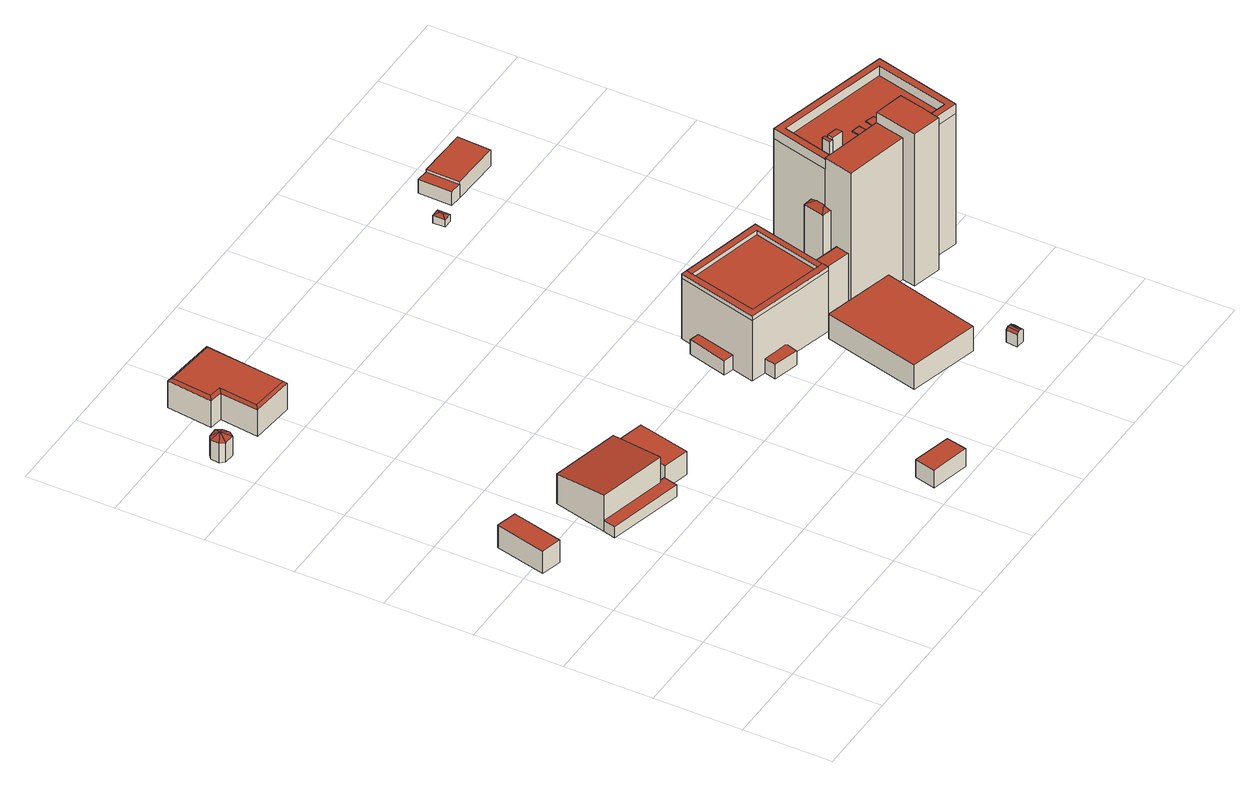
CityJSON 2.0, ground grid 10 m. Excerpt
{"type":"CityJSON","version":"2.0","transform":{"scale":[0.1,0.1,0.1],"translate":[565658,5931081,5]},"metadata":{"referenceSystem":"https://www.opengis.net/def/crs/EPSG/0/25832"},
"CityObjects":{
"building1":{"type":"Building","attributes":{"Grundfläche 2D":"14.527021","Grundhöhe NN":"6.113"},"geometry":[{"type":"Solid","lod":"3","boundaries":[[[[0,1,2,3]],[[4,5,3,2]],[[5,6,0,3]],[[6,7,1,0]],[[7,4,2,1]],[[7,6,5,4]]]],"semantics":{"surfaces":[{"type":"RoofSurface"},{"type":"WallSurface"},{"type":"GroundSurface"}],"values":[[0,1,1,1,1,2]]}}]},
"building2":{"type":"Building","attributes":{"Grundfläche 2D":"3.555095","Grundhöhe NN":"6.289"},"geometry":[{"type":"Solid","lod":"3","boundaries":[[[[8,9,10]],[[8,11,9]],[[8,10,12]],[[8,12,13]],[[8,13,14]],[[8,14,15]],[[8,15,16]],[[8,16,11]],[[17,18,10,9]],[[18,19,12,10]],[[19,20,13,12]],[[20,21,14,13]],[[21,22,15,14]],[[22,23,16,15]],[[23,24,11,16]],[[24,17,9,11]],[[18,17,24,23,22,21,20,19]]]],"semantics":{"surfaces":[{"type":"RoofSurface"},{"type":"WallSurface"},{"type":"GroundSurface"}],"values":[[0,0,0,0,0,0,0,0,1,1,1,1,1,1,1,1,2]]}}]},
"building3":{"type":"Building","attributes":{"Grundfläche 2D":"63.346262","Grundhöhe NN":"6.053"},"geometry":[{"type":"Solid","lod":"3","boundaries":[[[[25,26,27,28,29,30]],[[31,32,33,34,35]],[[30,29,36,37]],[[25,30,37,38]],[[26,25,38,39]],[[27,26,39,40]],[[32,29,28,33]],[[41,35,34,33,28,27,40]],[[31,35,41,42]],[[31,42,36,29,32]],[[42,41,40,39,38,37,36]]]],"semantics":{"surfaces":[{"type":"RoofSurface"},{"type":"WallSurface"},{"type":"GroundSurface"}],"values":[[0,0,1,1,1,1,1,1,1,1,2]]}}]},
"building4":{"type":"Building","attributes":{"Grundfläche 2D":"18.283495","Grundhöhe NN":"6.114"},"geometry":[{"type":"Solid","lod":"3","boundaries":[[[[43,44,45,46]],[[47,48,46,45]],[[48,49,43,46]],[[49,50,44,43]],[[50,47,45,44]],[[50,49,48,47]]]],"semantics":{"surfaces":[{"type":"RoofSurface"},{"type":"WallSurface"},{"type":"GroundSurface"}],"values":[[0,1,1,1,1,2]]}}]},
"building5":{"type":"Building","attributes":{"Grundfläche 2D":"56.011936","Grundhöhe NN":"6.201"},"geometry":[{"type":"Solid","lod":"3","boundaries":[[[[51,52,53,54]],[[52,55,56,53]],[[57,51,54,58]],[[59,57,58,60]],[[61,59,60,62]],[[55,61,62,56]],[[51,57,59,61,55,52]],[[63,64,54,53]],[[64,65,58,54]],[[65,66,60,58]],[[66,67,62,60]],[[67,68,56,62]],[[68,63,53,56]],[[68,67,66,65,64,63]]]],"semantics":{"surfaces":[{"type":"RoofSurface"},{"type":"WallSurface"},{"type":"GroundSurface"}],"values":[[0,0,0,0,0,0,0,1,1,1,1,1,1,2]]}}]},
"building6":{"type":"Building","attributes":{"Grundfläche 2D":"10.889605","Grundhöhe NN":"5.918"},"geometry":[{"type":"Solid","lod":"3","boundaries":[[[[69,70,71,72]],[[73,74,72,71]],[[74,75,69,72]],[[75,76,70,69]],[[76,73,71,70]],[[76,75,74,73]]]],"semantics":{"surfaces":[{"type":"RoofSurface"},{"type":"WallSurface"},{"type":"GroundSurface"}],"values":[[0,1,1,1,1,2]]}}]},
"building7":{"type":"Building","attributes":{"Grundfläche 2D":"117.674611","Grundhöhe NN":"5.836"},"geometry":[{"type":"Solid","lod":"3","boundaries":[[[[77,78,79,80,81,82]],[[83,84,81,80,85,78,77,86,87]],[[88,89,90,91]],[[92,93,94,95]],[[96,97,98,99]],[[100,101,102,103]],[[79,78,89,88]],[[80,79,88,91]],[[104,105,82,81]],[[105,106,77,82]],[[107,108,104,81,84,83]],[[80,91,90,85]],[[90,89,78,85]],[[106,109,86,77]],[[109,110,87,86]],[[110,107,83,87]],[[92,95,111,112]],[[93,92,112,113]],[[94,93,113,114]],[[99,98,115,116]],[[96,99,116,117]],[[97,96,117,118]],[[100,103,119,120]],[[101,100,120,121]],[[102,101,121,122]],[[94,114,123,110,109,124,111,95]],[[97,118,125,107,110,123,115,98]],[[126,127,105,104,108,107,125,128]],[[109,106,105,127,119,103,102,122,129,124]],[[123,114,113,112,111,124,129,122,121,120,119,127,126,128,125,118,117,116,115]]]],"semantics":{"surfaces":[{"type":"RoofSurface"},{"type":"WallSurface"},{"type":"GroundSurface"}],"values":[[0,0,0,0,0,0,1,1,1,1,1,1,1,1,1,1,1,1,1,1,1,1,1,1,1,1,1,1,1,2]]}}]},
"building8":{"type":"Building","attributes":{"Grundfläche 2D":"95.377942","Grundhöhe NN":"5.783"},"geometry":[{"type":"Solid","lod":"3","boundaries":[[[[130,131,132,133]],[[134,135,133,132]],[[135,136,130,133]],[[136,137,131,130]],[[137,134,132,131]],[[137,136,135,134]]]],"semantics":{"surfaces":[{"type":"RoofSurface"},{"type":"WallSurface"},{"type":"GroundSurface"}],"values":[[0,1,1,1,1,2]]}}]},
"building9":{"type":"Building","attributes":{"Grundfläche 2D":"1.344143","Grundhöhe NN":"5.821"},"geometry":[{"type":"Solid","lod":"3","boundaries":[[[[138,139,140,141]],[[142,139,138,143]],[[144,143,145]],[[142,143,144]],[[146,145,147]],[[144,145,146]],[[141,140,148,149]],[[150,151,152,147,145,143,138,141,149,153]],[[146,147,152,154]],[[140,139,142,144,146,154,148]],[[152,151,150,153,149,148,154]]]],"semantics":{"surfaces":[{"type":"RoofSurface"},{"type":"WallSurface"},{"type":"GroundSurface"}],"values":[[0,0,0,0,0,0,1,1,1,1,2]]}}]},
"building10":{"type":"Building","attributes":{"Grundfläche 2D":"1.323238","Grundhöhe NN":"6.140"},"geometry":[{"type":"Solid","lod":"3","boundaries":[[[[155,156,157]],[[155,158,159,156]],[[158,155,157,160]],[[158,160,159]],[[161,162,157,156]],[[162,163,160,157]],[[163,164,159,160]],[[164,161,156,159]],[[164,163,162,161]]]],"semantics":{"surfaces":[{"type":"RoofSurface"},{"type":"WallSurface"},{"type":"GroundSurface"}],"values":[[0,0,0,0,1,1,1,1,2]]}}]},
"building11":{"type":"Building","attributes":{"Grundfläche 2D":"167.839869","Grundhöhe NN":"5.750"},"children":["building11-1","building11-2","building11-3","building11-4"],"geometry":[{"type":"Solid","lod":"3","boundaries":[[[[165,166,167,168,169,170,171,172,173,174]],[[175,176,177,178,179,180,181]],[[182,183,184,185,186]],[[187,188,189,190,191,192]],[[193,194,195,196]],[[197,194,193,198]],[[197,198,199]],[[200,201,202,203]],[[169,168,180,179]],[[170,169,179,178]],[[171,170,178,177]],[[172,171,177,176]],[[204,205,174,173]],[[205,206,165,174]],[[206,207,166,165]],[[207,208,167,166]],[[186,185,128,209]],[[183,182,210,211]],[[185,184,183,211,126,128]],[[187,192,212,213]],[[188,187,213,214,204,173]],[[189,188,173,172]],[[189,172,176,175,190]],[[191,190,175,181,200]],[[215,212,192,191,200,203]],[[197,199,216,217]],[[194,197,217,218]],[[218,219,195,194]],[[168,167,201,200,181,180]],[[196,195,219,210,182,186,209,220,202,201,167,208]],[[203,202,220,215]],[[205,204,214,221]],[[206,205,221,222]],[[207,206,222,223]],[[198,193,196,208,207,223,216,199]],[[126,211,210,219,218,217,216,223,222,221,214,213,212,215,220,209,128]]]],"semantics":{"surfaces":[{"type":"RoofSurface"},{"type":"WallSurface"},{"type":"GroundSurface"}],"values":[[0,0,0,0,0,0,0,0,1,1,1,1,1,1,1,1,1,1,1,1,1,1,1,1,1,1,1,1,1,1,1,1,1,1,1,2]]}}]},
"building11-1":{"type":"BuildingInstallation","parents":["building11"],"geometry":[{"type":"MultiSurface","lod":"3","boundaries":[[[224,225,226,227]],[[227,226,228,229]],[[224,227,229,230]],[[225,224,230,231]],[[226,225,231,228]]],"semantics":{"surfaces":[{"type":"RoofSurface"},{"type":"WallSurface"}],"values":[0,1,1,1,1]}}]},
"building11-2":{"type":"BuildingInstallation","parents":["building11"],"geometry":[{"type":"MultiSurface","lod":"3","boundaries":[[[232,233,234,235]],[[235,234,236,237]],[[237,238,232,235]],[[238,239,233,232]],[[234,233,239,236]]],"semantics":{"surfaces":[{"type":"RoofSurface"},{"type":"WallSurface"}],"values":[0,1,1,1,1]}}]},
"building11-3":{"type":"BuildingInstallation","parents":["building11"],"geometry":[{"type":"MultiSurface","lod":"3","boundaries":[[[240,241,242,243]],[[244,245,243,242]],[[240,243,245,246]],[[241,240,246,247]],[[247,244,242,241]]],"semantics":{"surfaces":[{"type":"RoofSurface"},{"type":"WallSurface"}],"values":[0,1,1,1,1]}}]},
"building11-4":{"type":"BuildingInstallation","parents":["building11"],"geometry":[{"type":"MultiSurface","lod":"3","boundaries":[[[248,249,250,251]],[[251,250,252,253]],[[248,251,253,254]],[[254,255,249,248]],[[255,252,250,249]]],"semantics":{"surfaces":[{"type":"RoofSurface"},{"type":"WallSurface"}],"values":[0,1,1,1,1]}}]},
"building12":{"type":"Building","attributes":{"Grundfläche 2D":"28.024989","Grundhöhe NN":"6.150"},"geometry":[{"type":"Solid","lod":"3","boundaries":[[[[256,257,258,259]],[[260,261,262,263]],[[264,265,266,267]],[[256,259,268,269]],[[257,256,269,270]],[[258,257,270,271]],[[263,262,272,273]],[[260,263,273,274]],[[261,260,274,275]],[[264,261,275,276,265]],[[266,265,276,277]],[[258,271,272,262,267,266,277,268,259]],[[267,262,261,264]],[[276,275,274,273,272,271,270,269,268,277]]]],"semantics":{"surfaces":[{"type":"RoofSurface"},{"type":"WallSurface"},{"type":"GroundSurface"}],"values":[[0,0,0,1,1,1,1,1,1,1,1,1,1,2]]}}]}
},
"vertices":[
[50,338,39],[27,344,39],[13,286,39],[36,280,39],[13,286,11],[36,280,11],[50,338,11],[27,344,11],
[17,648,42],[6,643,37],[10,638,37],[7,653,37],[22,637,37],[27,643,37],[27,651,37],[23,657,37],[12,657,37],[6,643,13],[10,638,13],[22,637,13],[27,643,13],[27,651,13],[23,657,13],[12,657,13],[7,653,13],
[181,231,25],[185,247,25],[178,249,25],[177,247,25],[99,266,25],[95,252,25],[114,327,48],[99,266,56],[177,247,56],[178,249,56],[192,308,49],[99,266,11],[95,252,11],[181,231,11],[185,247,11],[178,249,11],[192,308,11],[114,327,11],
[215,239,40],[229,298,40],[199,305,40],[185,246,40],[199,305,11],[185,246,11],[215,239,11],[229,298,11],
[60,725,48],[118,719,48],[122,722,45],[57,729,45],[108,629,48],[111,626,45],[55,680,48],[51,677,45],[69,678,48],[66,675,45],[64,634,48],[61,631,45],[122,722,12],[57,729,12],[51,677,12],[66,675,12],[61,631,12],[111,626,12],
[361,10,31],[366,33,31],[323,44,31],[317,20,31],[323,44,9],[317,20,9],[361,10,9],[366,33,9],
[406,346,89],[404,339,89],[493,317,89],[473,238,89],[480,237,89],[501,323,89],[478,229,89],[480,235,89],[385,261,89],[399,348,89],[375,256,89],[493,317,84],[404,339,84],[385,261,84],[473,238,84],[382,329,26],[370,284,26],[382,281,26],[393,326,26],[418,230,26],[422,244,26],[392,251,26],[389,238,26],[476,346,26],[422,350,26],[420,343,26],[472,330,26],[480,237,84],[501,323,84],[406,346,84],[478,229,84],[480,235,84],[399,348,84],[375,256,84],[393,326,8],[382,329,8],[370,284,8],[382,281,8],[392,251,8],[389,238,8],[418,230,8],[422,244,8],[472,330,8],[476,346,8],[422,350,8],[420,343,8],[375,256,8],[399,348,8],[478,229,8],[480,237,8],[501,323,8],[480,235,8],[406,346,8],
[521,91,39],[550,202,39],[469,223,39],[441,112,39],[469,223,8],[441,112,8],[521,91,8],[550,202,8],
[550,57,25],[552,70,25],[549,70,23],[547,57,23],[554,69,26],[552,57,26],[557,69,25],[555,56,25],[560,68,23],[558,56,23],[549,70,8],[547,57,8],[552,57,8],[555,56,8],[558,56,8],[550,57,8],[560,68,8],
[438,636,22],[433,631,20],[443,631,20],[438,640,22],[433,645,20],[443,645,20],[433,631,11],[443,631,11],[443,645,11],[433,645,11],
[682,286,183],[537,323,183],[520,256,183],[528,254,183],[543,313,183],[672,281,183],[651,196,183],[620,204,183],[618,197,183],[657,187,183],[626,231,171],[620,204,171],[651,196,171],[672,281,171],[543,313,171],[528,254,171],[592,239,171],[517,241,82],[483,250,82],[480,237,82],[480,235,82],[513,226,82],[614,182,198],[618,197,198],[620,204,198],[626,231,198],[592,239,198],[581,190,198],[521,258,125],[508,252,123],[519,249,123],[520,256,124],[514,276,123],[523,267,125],[525,274,123],[592,239,185],[520,256,185],[512,222,185],[584,205,185],[618,197,171],[657,187,171],[682,286,171],[537,323,171],[520,256,171],[513,226,8],[517,241,8],[483,250,8],[581,190,8],[614,182,8],[618,197,8],[584,205,8],[525,274,8],[514,276,8],[508,252,8],[519,249,8],[512,222,8],[657,187,8],[682,286,8],[537,323,8],
[539,258,193],[541,268,193],[538,269,193],[535,259,193],[538,269,171],[535,259,171],[539,258,171],[541,268,171],
[593,259,172],[583,261,172],[581,251,172],[591,249,172],[581,251,171],[591,249,171],[593,259,171],[583,261,171],
[555,263,194],[543,266,194],[541,259,194],[554,256,194],[541,259,171],[554,256,171],[555,263,171],[543,266,171],
[613,254,172],[603,257,172],[600,247,172],[611,244,172],[600,247,171],[611,244,171],[613,254,171],[603,257,171],
[510,681,25],[495,681,25],[495,678,25],[510,677,25],[464,641,29],[478,640,29],[479,678,29],[465,679,29],[478,640,32],[536,638,32],[538,676,32],[479,678,32],[510,677,12],[510,681,12],[495,681,12],[495,678,12],[479,678,12],[465,679,12],[464,641,12],[478,640,12],[536,638,12],[538,676,12]
]}
